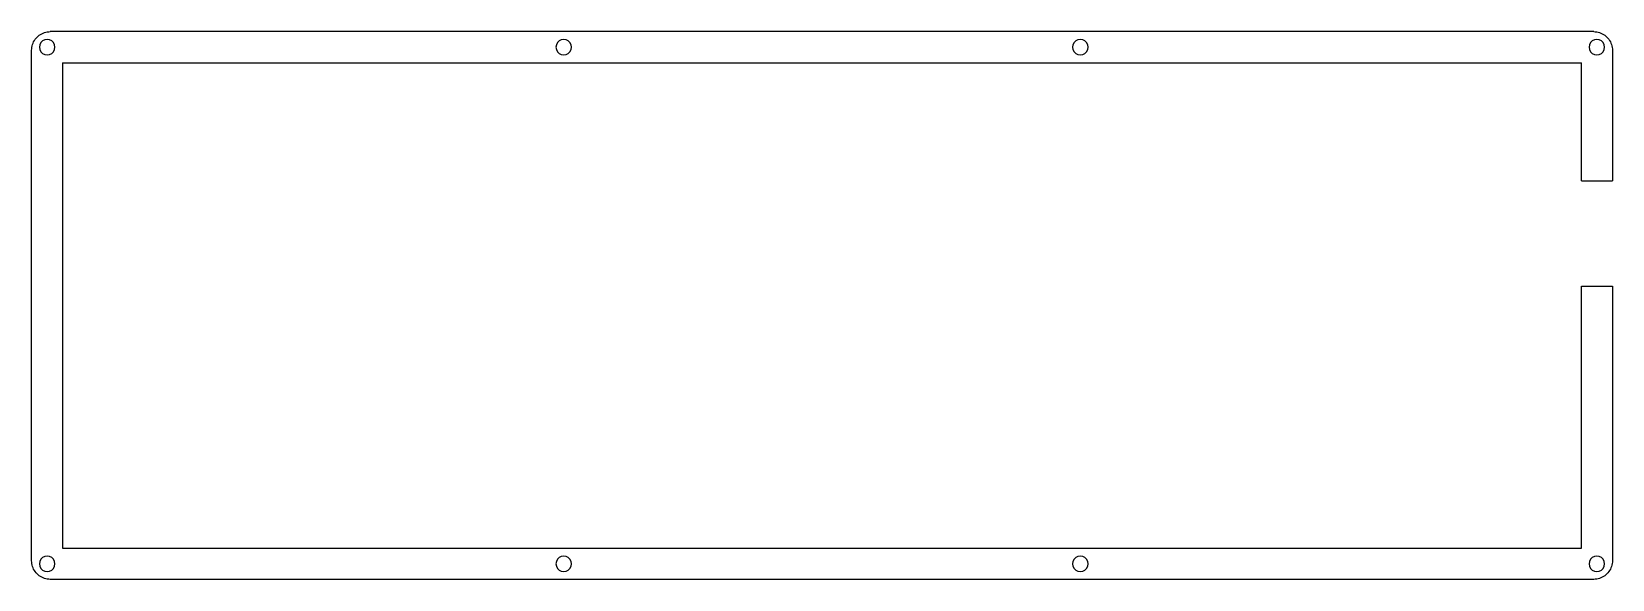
# Model space of a CAD drawing. Extents: x 0 to 255, y 0 to 88.
import ezdxf

# ---------------------------------------------------------------- set-up
doc = ezdxf.new("R2010")
doc.units = 0
doc.header["$MEASUREMENT"] = 0

msp = doc.modelspace()

# ---------------------------------------------------------------- linework, layer by layer
at = {"color": 0}
for p, q in [((0.323839, 86.5999), (0.421679, 86.8137)), ((0.421679, 86.8137), (0.537436, 87.0204)), ((0.537436, 87.0204), (0.666972, 87.2162)), ((0.666972, 87.2162), (0.813043, 87.4007)), ((0.813043, 87.4007), (0.972894, 87.5743)), ((0.972894, 87.5743), (1.14653, 87.7341)), ((1.14653, 87.7341), (1.33119, 87.8801)), ((1.33119, 87.8801), (1.52687, 88.0099)), ((1.58337, 86.687), (1.40698, 86.3381)), ((1.52687, 88.0099), (1.73357, 88.1257)), ((1.86035, 86.964), (1.58337, 86.687)), ((1.73357, 88.1257), (1.94717, 88.2234)), ((2.209, 87.1403), (1.86035, 86.964)), ((1.94717, 88.2234), (2.16765, 88.3059)), ((2.16765, 88.3059), (2.39503, 88.3694)), ((2.59485, 87.2024), (2.209, 87.1403)), ((2.39503, 88.3694), (2.62516, 88.4163)), ((2.98208, 87.1403), (2.59485, 87.2024)), ((2.62516, 88.4163), (2.85943, 88.4424)), ((2.85943, 88.4424), (3.09507, 88.452)), ((3.32934, 86.964), (2.98208, 87.1403)), ((3.60634, 86.687), (3.32934, 86.964)), ((3.78411, 86.3381), (3.60634, 86.687)), ((84.879, 86.687), (84.7027, 86.3381)), ((85.156, 86.964), (84.879, 86.687)), ((85.5045, 87.1403), (85.156, 86.964)), ((85.8919, 87.2024), (85.5045, 87.1403)), ((86.2774, 87.1403), (85.8919, 87.2024)), ((86.6249, 86.964), (86.2774, 87.1403)), ((86.9019, 86.687), (86.6249, 86.964)), ((87.0797, 86.3381), (86.9019, 86.687)), ((168.177, 86.687), (167.998, 86.3381)), ((168.453, 86.964), (168.177, 86.687)), ((168.801, 87.1403), (168.453, 86.964)), ((169.187, 87.2024), (168.801, 87.1403)), ((169.573, 87.1403), (169.187, 87.2024)), ((169.923, 86.964), (169.573, 87.1403)), ((170.199, 86.687), (169.923, 86.964)), ((170.376, 86.3381), (170.199, 86.687)), ((251.473, 86.687), (251.295, 86.3381)), ((251.748, 86.964), (251.473, 86.687)), ((252.097, 87.1403), (251.748, 86.964)), ((251.982, 88.452), (252.218, 88.4424)), ((252.483, 87.2024), (252.097, 87.1403)), ((252.218, 88.4424), (252.452, 88.4163)), ((252.452, 88.4163), (252.684, 88.3694)), ((252.87, 87.1403), (252.483, 87.2024)), ((252.684, 88.3694), (252.91, 88.3059)), ((253.219, 86.964), (252.87, 87.1403)), ((252.91, 88.3059), (253.132, 88.2234)), ((253.132, 88.2234), (253.346, 88.1257)), ((253.494, 86.687), (253.219, 86.964)), ((253.346, 88.1257), (253.55, 88.0099)), ((253.672, 86.3381), (253.494, 86.687)), ((253.55, 88.0099), (253.746, 87.8801)), ((253.746, 87.8801), (253.931, 87.7341)), ((253.931, 87.7341), (254.105, 87.5743)), ((254.105, 87.5743), (254.263, 87.4007)), ((254.263, 87.4007), (254.411, 87.2162)), ((254.411, 87.2162), (254.542, 87.0204)), ((254.542, 87.0204), (254.656, 86.8137)), ((254.656, 86.8137), (254.755, 86.5999)), ((0.095085, 85.4523), (0.104731, 85.688)), ((0.095085, 3.25217), (0.095085, 85.4523)), ((0.104731, 85.688), (0.130914, 85.9222)), ((0.130914, 85.9222), (0.177767, 86.1522)), ((0.177767, 86.1522), (0.241157, 86.3794)), ((0.241157, 86.3794), (0.323839, 86.5999)), ((1.40698, 86.3381), (1.34497, 85.9525)), ((1.34497, 85.9525), (1.40698, 85.5652)), ((1.40698, 85.5652), (1.58337, 85.2181)), ((1.58337, 85.2181), (1.86035, 84.9408)), ((1.86035, 84.9408), (2.209, 84.763)), ((2.209, 84.763), (2.59485, 84.7012)), ((2.59485, 84.7012), (2.98208, 84.763)), ((2.98208, 84.763), (3.32934, 84.9408)), ((3.32934, 84.9408), (3.60634, 85.2181)), ((3.60634, 85.2181), (3.78411, 85.5652)), ((3.84609, 85.9525), (3.78411, 86.3381)), ((3.78411, 85.5652), (3.84609, 85.9525)), ((84.7027, 86.3381), (84.642, 85.9525)), ((84.642, 85.9525), (84.7027, 85.5652)), ((84.7027, 85.5652), (84.879, 85.2181)), ((84.879, 85.2181), (85.156, 84.9408)), ((85.156, 84.9408), (85.5045, 84.763)), ((85.5045, 84.763), (85.8919, 84.7012)), ((85.8919, 84.7012), (86.2774, 84.763)), ((86.2774, 84.763), (86.6249, 84.9408)), ((86.6249, 84.9408), (86.9019, 85.2181)), ((86.9019, 85.2181), (87.0797, 85.5652)), ((87.1418, 85.9525), (87.0797, 86.3381)), ((87.0797, 85.5652), (87.1418, 85.9525)), ((167.998, 86.3381), (167.937, 85.9525)), ((167.937, 85.9525), (167.998, 85.5652)), ((167.998, 85.5652), (168.177, 85.2181)), ((168.177, 85.2181), (168.453, 84.9408)), ((168.453, 84.9408), (168.801, 84.763)), ((168.801, 84.763), (169.187, 84.7012)), ((169.187, 84.7012), (169.573, 84.763)), ((169.573, 84.763), (169.923, 84.9408)), ((169.923, 84.9408), (170.199, 85.2181)), ((170.199, 85.2181), (170.376, 85.5652)), ((170.437, 85.9525), (170.376, 86.3381)), ((170.376, 85.5652), (170.437, 85.9525)), ((251.295, 86.3381), (251.233, 85.9525)), ((251.233, 85.9525), (251.295, 85.5652)), ((251.295, 85.5652), (251.473, 85.2181)), ((251.473, 85.2181), (251.748, 84.9408)), ((251.748, 84.9408), (252.097, 84.763)), ((252.097, 84.763), (252.483, 84.7012)), ((252.483, 84.7012), (252.87, 84.763)), ((252.87, 84.763), (253.219, 84.9408)), ((253.219, 84.9408), (253.494, 85.2181)), ((253.494, 85.2181), (253.672, 85.5652)), ((253.733, 85.9525), (253.672, 86.3381)), ((253.672, 85.5652), (253.733, 85.9525)), ((254.755, 86.5999), (254.836, 86.3794)), ((254.836, 86.3794), (254.9, 86.1522)), ((254.9, 86.1522), (254.947, 85.9222)), ((254.947, 85.9222), (254.974, 85.688)), ((254.974, 85.688), (254.982, 85.4523)), ((254.982, 85.4523), (254.982, 64.4513)), ((5.09598, 83.4513), (5.09598, 5.25032)), ((249.983, 64.4513), (249.983, 83.4513)), ((249.983, 5.25032), (249.983, 47.4513)), ((254.982, 47.4513), (254.982, 3.25079)), ((5.09598, 5.25032), (249.983, 5.25032)), ((0.104731, 3.01515), (0.095085, 3.25217)), ((0.130914, 2.78226), (0.104731, 3.01515)), ((0.177767, 2.55075), (0.130914, 2.78226)), ((0.241157, 2.32337), (0.177767, 2.55075)), ((1.40698, 3.13779), (1.34497, 2.75057)), ((1.34497, 2.75057), (1.40698, 2.36472)), ((1.58337, 3.48506), (1.40698, 3.13779)), ((1.86035, 3.76343), (1.58337, 3.48506)), ((2.209, 3.93982), (1.86035, 3.76343)), ((2.59485, 4.00043), (2.209, 3.93982)), ((2.98208, 3.93982), (2.59485, 4.00043)), ((3.32934, 3.76343), (2.98208, 3.93982)), ((3.60634, 3.48506), (3.32934, 3.76343)), ((3.78411, 3.13779), (3.60634, 3.48506)), ((3.84609, 2.75057), (3.78411, 3.13779)), ((3.78411, 2.36472), (3.84609, 2.75057)), ((84.7027, 3.13779), (84.642, 2.75057)), ((84.642, 2.75057), (84.7027, 2.36472)), ((84.879, 3.48506), (84.7027, 3.13779)), ((85.156, 3.76343), (84.879, 3.48506)), ((85.5045, 3.93982), (85.156, 3.76343)), ((85.8919, 4.00043), (85.5045, 3.93982)), ((86.2774, 3.93982), (85.8919, 4.00043)), ((86.6249, 3.76343), (86.2774, 3.93982)), ((86.9019, 3.48506), (86.6249, 3.76343)), ((87.0797, 3.13779), (86.9019, 3.48506)), ((87.1418, 2.75057), (87.0797, 3.13779)), ((87.0797, 2.36472), (87.1418, 2.75057)), ((167.998, 3.13779), (167.937, 2.75057)), ((167.937, 2.75057), (167.998, 2.36472)), ((168.177, 3.48506), (167.998, 3.13779)), ((168.453, 3.76343), (168.177, 3.48506)), ((168.801, 3.93982), (168.453, 3.76343)), ((169.187, 4.00043), (168.801, 3.93982)), ((169.573, 3.93982), (169.187, 4.00043)), ((169.923, 3.76343), (169.573, 3.93982)), ((170.199, 3.48506), (169.923, 3.76343)), ((170.376, 3.13779), (170.199, 3.48506)), ((170.437, 2.75057), (170.376, 3.13779)), ((170.376, 2.36472), (170.437, 2.75057)), ((251.295, 3.13779), (251.233, 2.75057)), ((251.233, 2.75057), (251.295, 2.36472)), ((251.473, 3.48506), (251.295, 3.13779)), ((251.748, 3.76343), (251.473, 3.48506)), ((252.097, 3.93982), (251.748, 3.76343)), ((252.483, 4.00043), (252.097, 3.93982)), ((252.87, 3.93982), (252.483, 4.00043)), ((253.219, 3.76343), (252.87, 3.93982)), ((253.494, 3.48506), (253.219, 3.76343)), ((253.672, 3.13779), (253.494, 3.48506)), ((253.733, 2.75057), (253.672, 3.13779)), ((253.672, 2.36472), (253.733, 2.75057)), ((254.9, 2.55075), (254.836, 2.32337)), ((254.947, 2.78226), (254.9, 2.55075)), ((254.974, 3.01515), (254.947, 2.78226)), ((254.982, 3.25079), (254.974, 3.01515)), ((0.323839, 2.10289), (0.241157, 2.32337)), ((0.421679, 1.88929), (0.323839, 2.10289)), ((0.537436, 1.68396), (0.421679, 1.88929)), ((0.666972, 1.48828), (0.537436, 1.68396)), ((0.813043, 1.30225), (0.666972, 1.48828)), ((0.972894, 1.12999), (0.813043, 1.30225)), ((1.14653, 0.970139), (0.972894, 1.12999)), ((1.33119, 0.824068), (1.14653, 0.970139)), ((1.52687, 0.693152), (1.33119, 0.824068)), ((1.40698, 2.36472), (1.58337, 2.01607)), ((1.73357, 0.577398), (1.52687, 0.693152)), ((1.58337, 2.01607), (1.86035, 1.73909)), ((1.94717, 0.479559), (1.73357, 0.577398)), ((1.86035, 1.73909), (2.209, 1.5627)), ((2.16765, 0.398254), (1.94717, 0.479559)), ((2.39503, 0.333485), (2.16765, 0.398254)), ((2.209, 1.5627), (2.59485, 1.50068)), ((2.62516, 0.28801), (2.39503, 0.333485)), ((2.59485, 1.50068), (2.98208, 1.5627)), ((2.85943, 0.260449), (2.62516, 0.28801)), ((3.09507, 0.250803), (2.85943, 0.260449)), ((2.98208, 1.5627), (3.32934, 1.73909)), ((251.982, 0.250803), (3.09507, 0.250803)), ((3.32934, 1.73909), (3.60634, 2.01607)), ((3.60634, 2.01607), (3.78411, 2.36472)), ((84.7027, 2.36472), (84.879, 2.01607)), ((84.879, 2.01607), (85.156, 1.73909)), ((85.156, 1.73909), (85.5045, 1.5627)), ((85.5045, 1.5627), (85.8919, 1.50068)), ((85.8919, 1.50068), (86.2774, 1.5627)), ((86.2774, 1.5627), (86.6249, 1.73909)), ((86.6249, 1.73909), (86.9019, 2.01607)), ((86.9019, 2.01607), (87.0797, 2.36472)), ((167.998, 2.36472), (168.177, 2.01607)), ((168.177, 2.01607), (168.453, 1.73909)), ((168.453, 1.73909), (168.801, 1.5627)), ((168.801, 1.5627), (169.187, 1.50068)), ((169.187, 1.50068), (169.573, 1.5627)), ((169.573, 1.5627), (169.923, 1.73909)), ((169.923, 1.73909), (170.199, 2.01607)), ((170.199, 2.01607), (170.376, 2.36472)), ((251.295, 2.36472), (251.473, 2.01607)), ((251.473, 2.01607), (251.748, 1.73909)), ((251.748, 1.73909), (252.097, 1.5627)), ((252.218, 0.260449), (251.982, 0.250803)), ((252.097, 1.5627), (252.483, 1.50068)), ((252.452, 0.28801), (252.218, 0.260449)), ((252.684, 0.333485), (252.452, 0.28801)), ((252.483, 1.50068), (252.87, 1.5627)), ((252.91, 0.398254), (252.684, 0.333485)), ((252.87, 1.5627), (253.219, 1.73909)), ((253.132, 0.479559), (252.91, 0.398254)), ((253.346, 0.577398), (253.132, 0.479559)), ((253.219, 1.73909), (253.494, 2.01607)), ((253.55, 0.693152), (253.346, 0.577398)), ((253.494, 2.01607), (253.672, 2.36472)), ((253.746, 0.824068), (253.55, 0.693152)), ((253.931, 0.970139), (253.746, 0.824068)), ((254.105, 1.12999), (253.931, 0.970139)), ((254.263, 1.30225), (254.105, 1.12999)), ((254.411, 1.48828), (254.263, 1.30225)), ((254.542, 1.68396), (254.411, 1.48828)), ((254.656, 1.88929), (254.542, 1.68396)), ((254.755, 2.10289), (254.656, 1.88929)), ((254.836, 2.32337), (254.755, 2.10289))]:
    msp.add_line(p, q, dxfattribs=at)
at = {"linetype": 'ByBlock'}
for p, q in [((251.982, 88.452), (3.09507, 88.452)), ((5.09598, 83.4513), (249.983, 83.4513)), ((249.983, 64.4513), (254.982, 64.4513)), ((249.983, 47.4513), (254.982, 47.4513))]:
    msp.add_line(p, q, dxfattribs=at)

doc.saveas('drawing.dxf')
